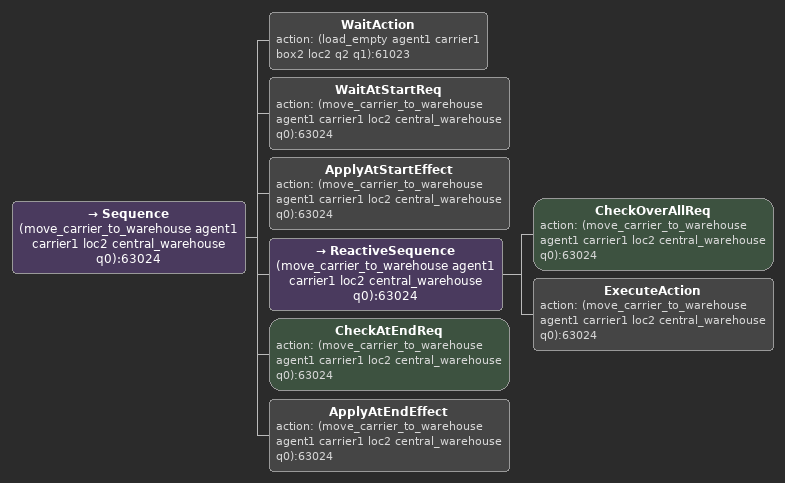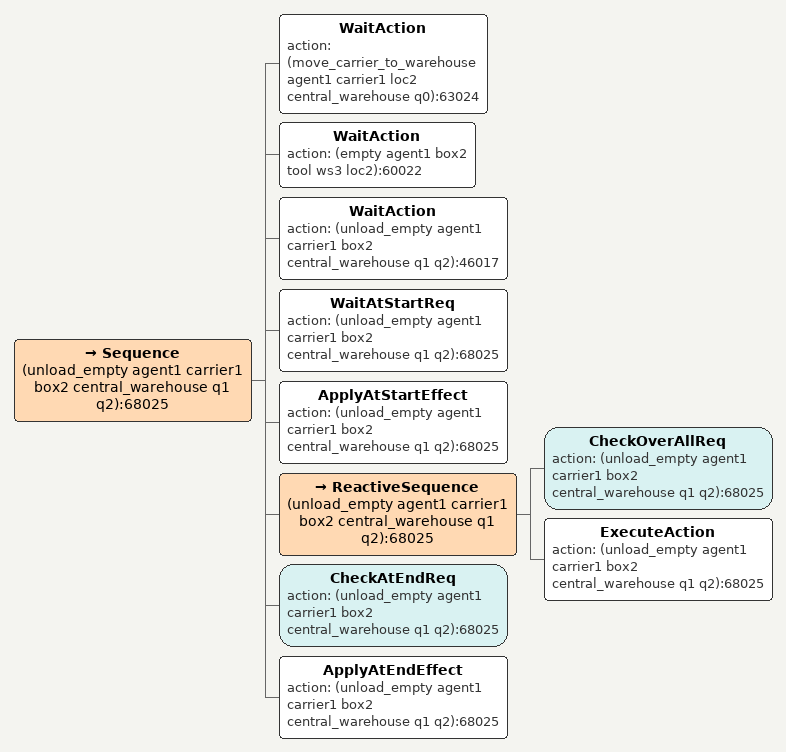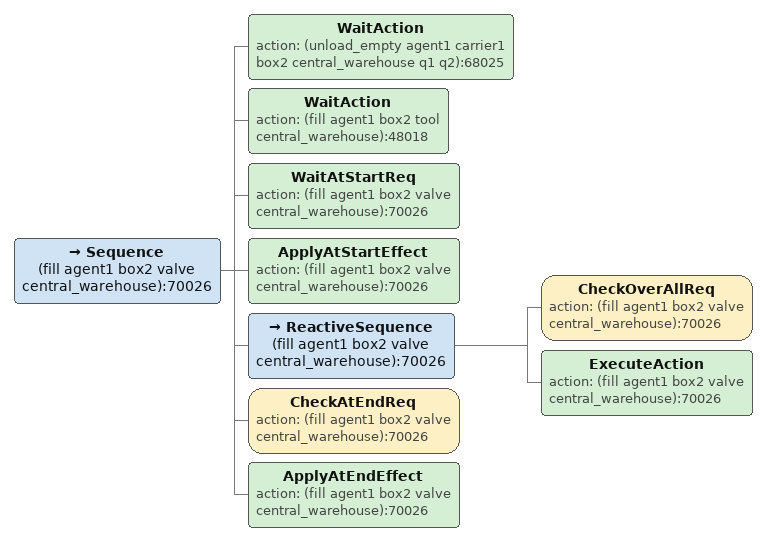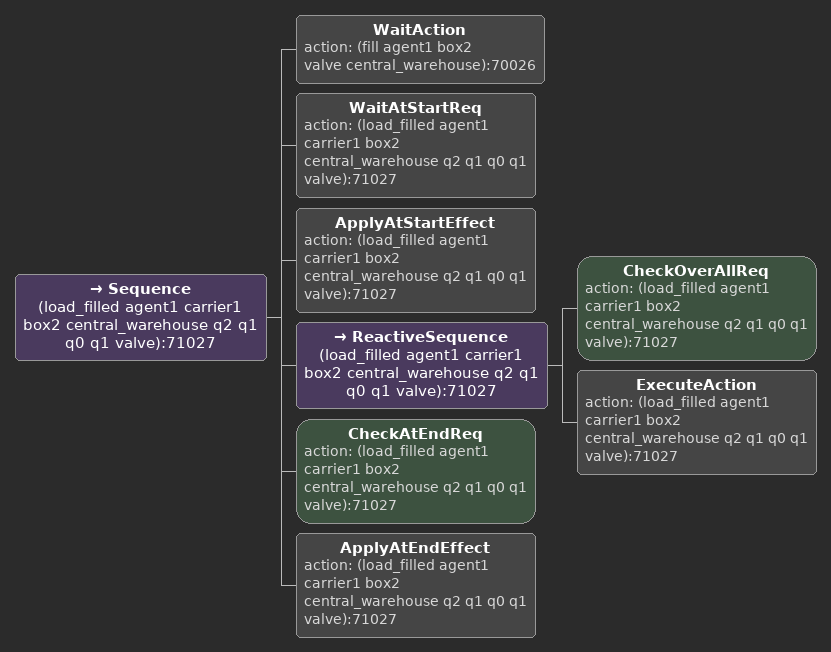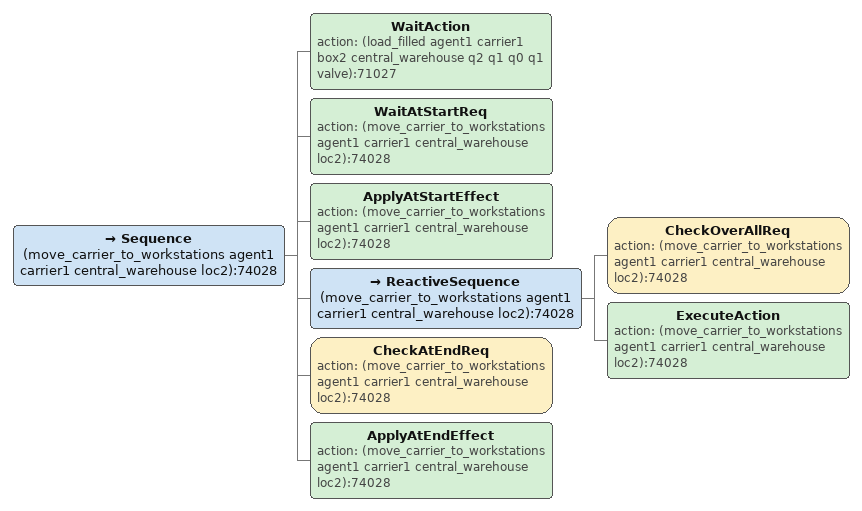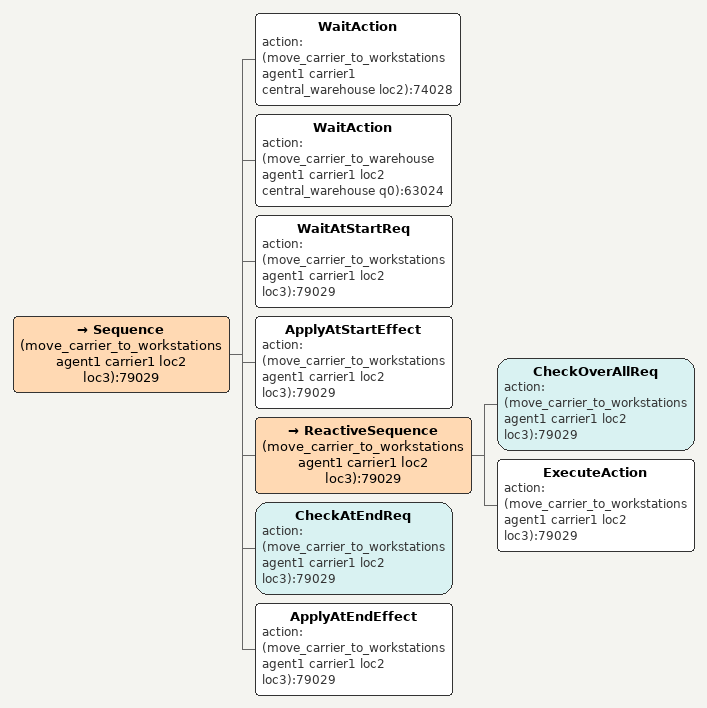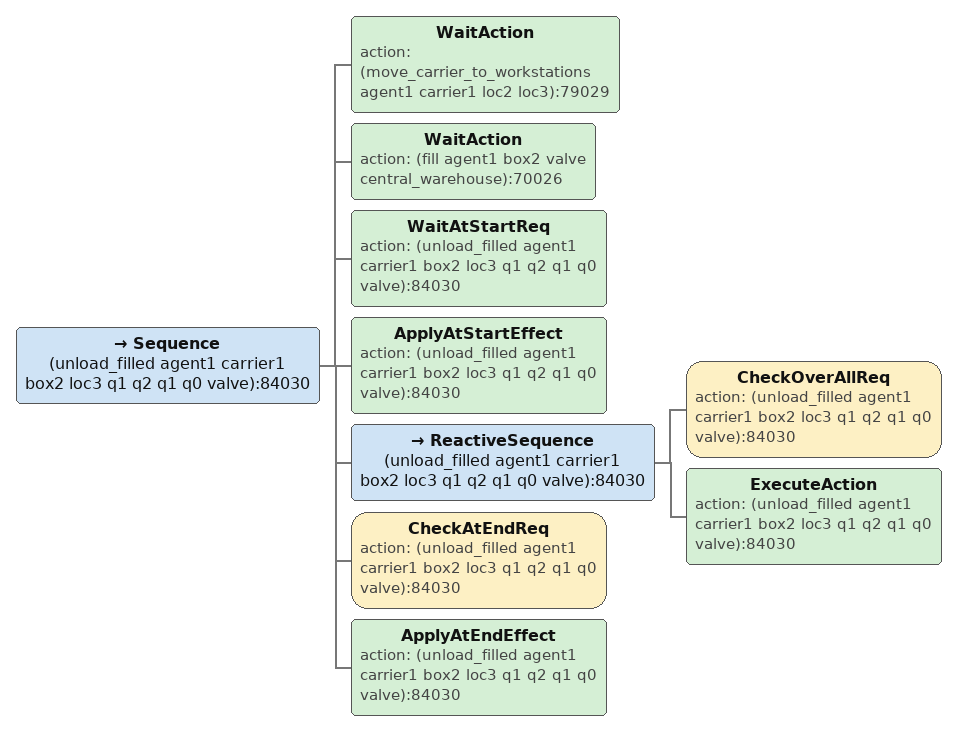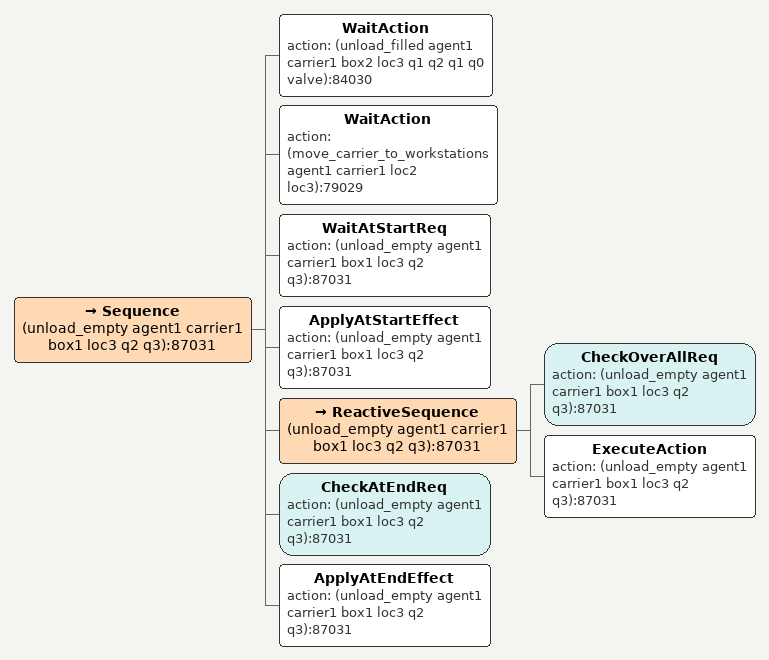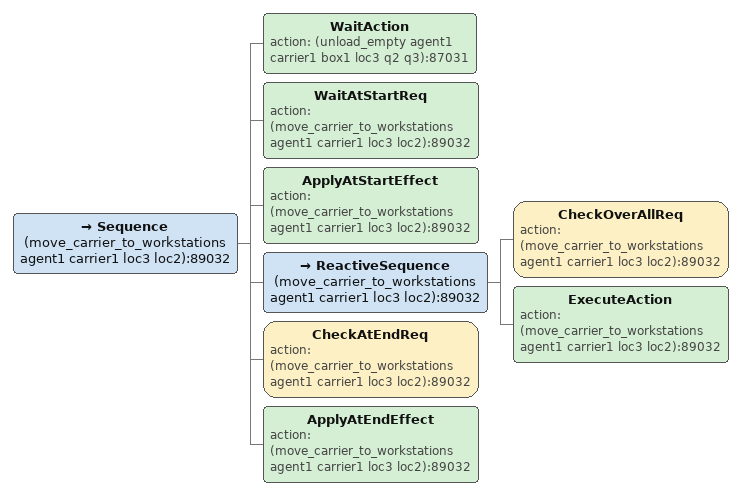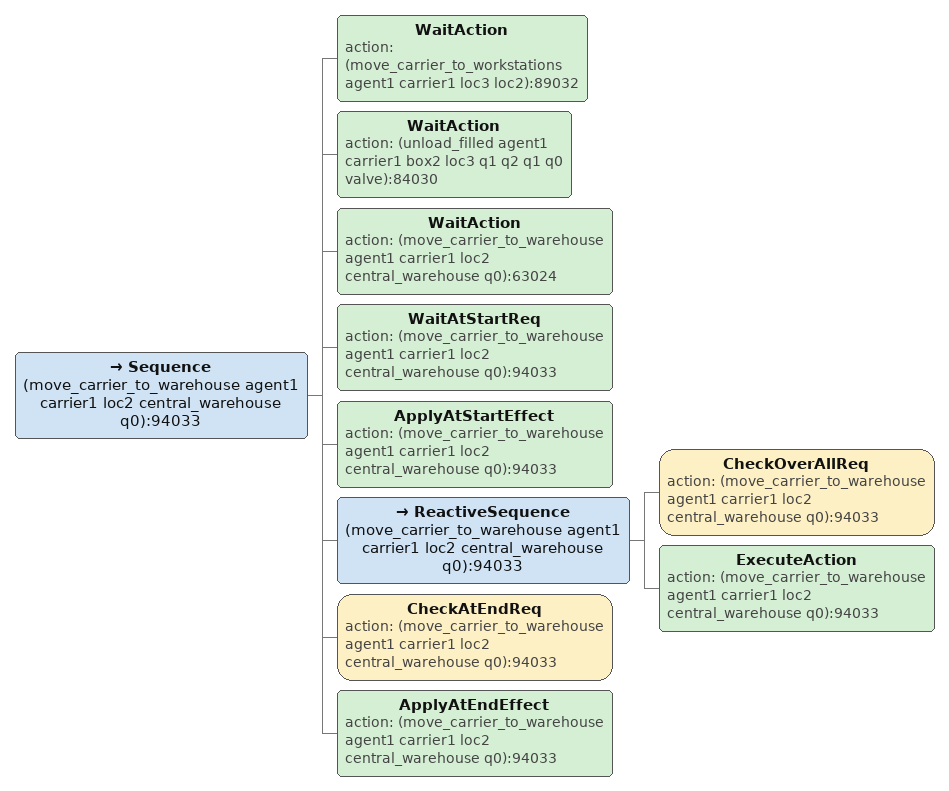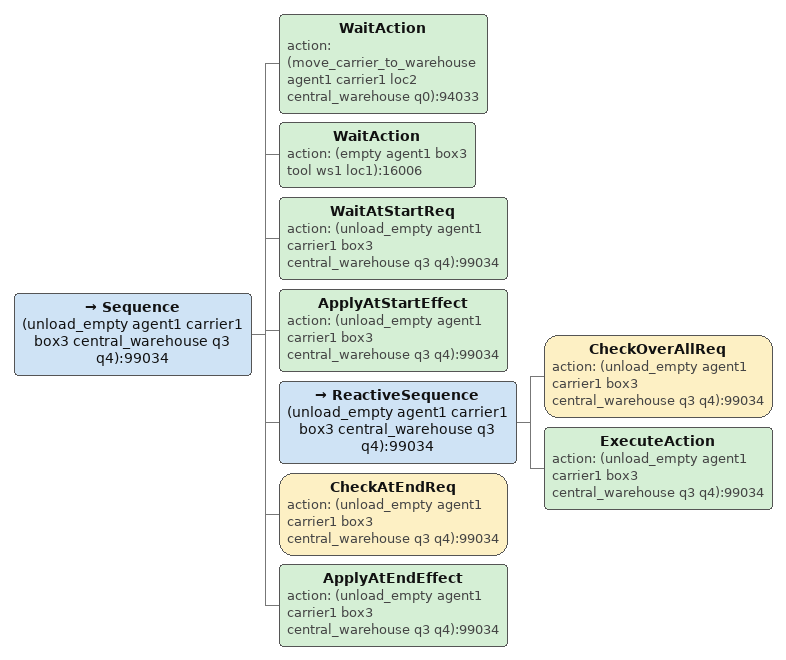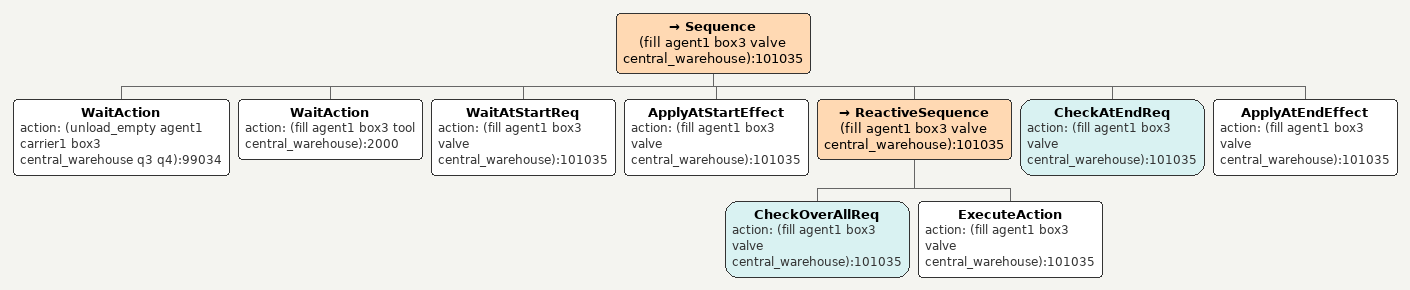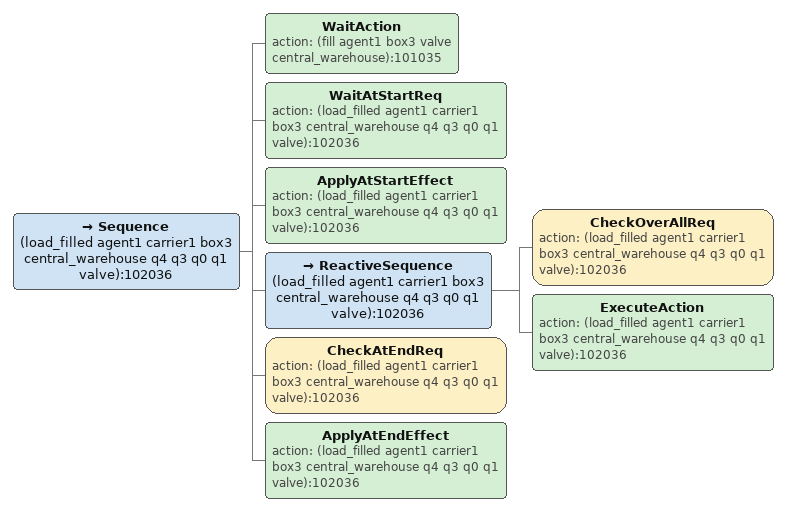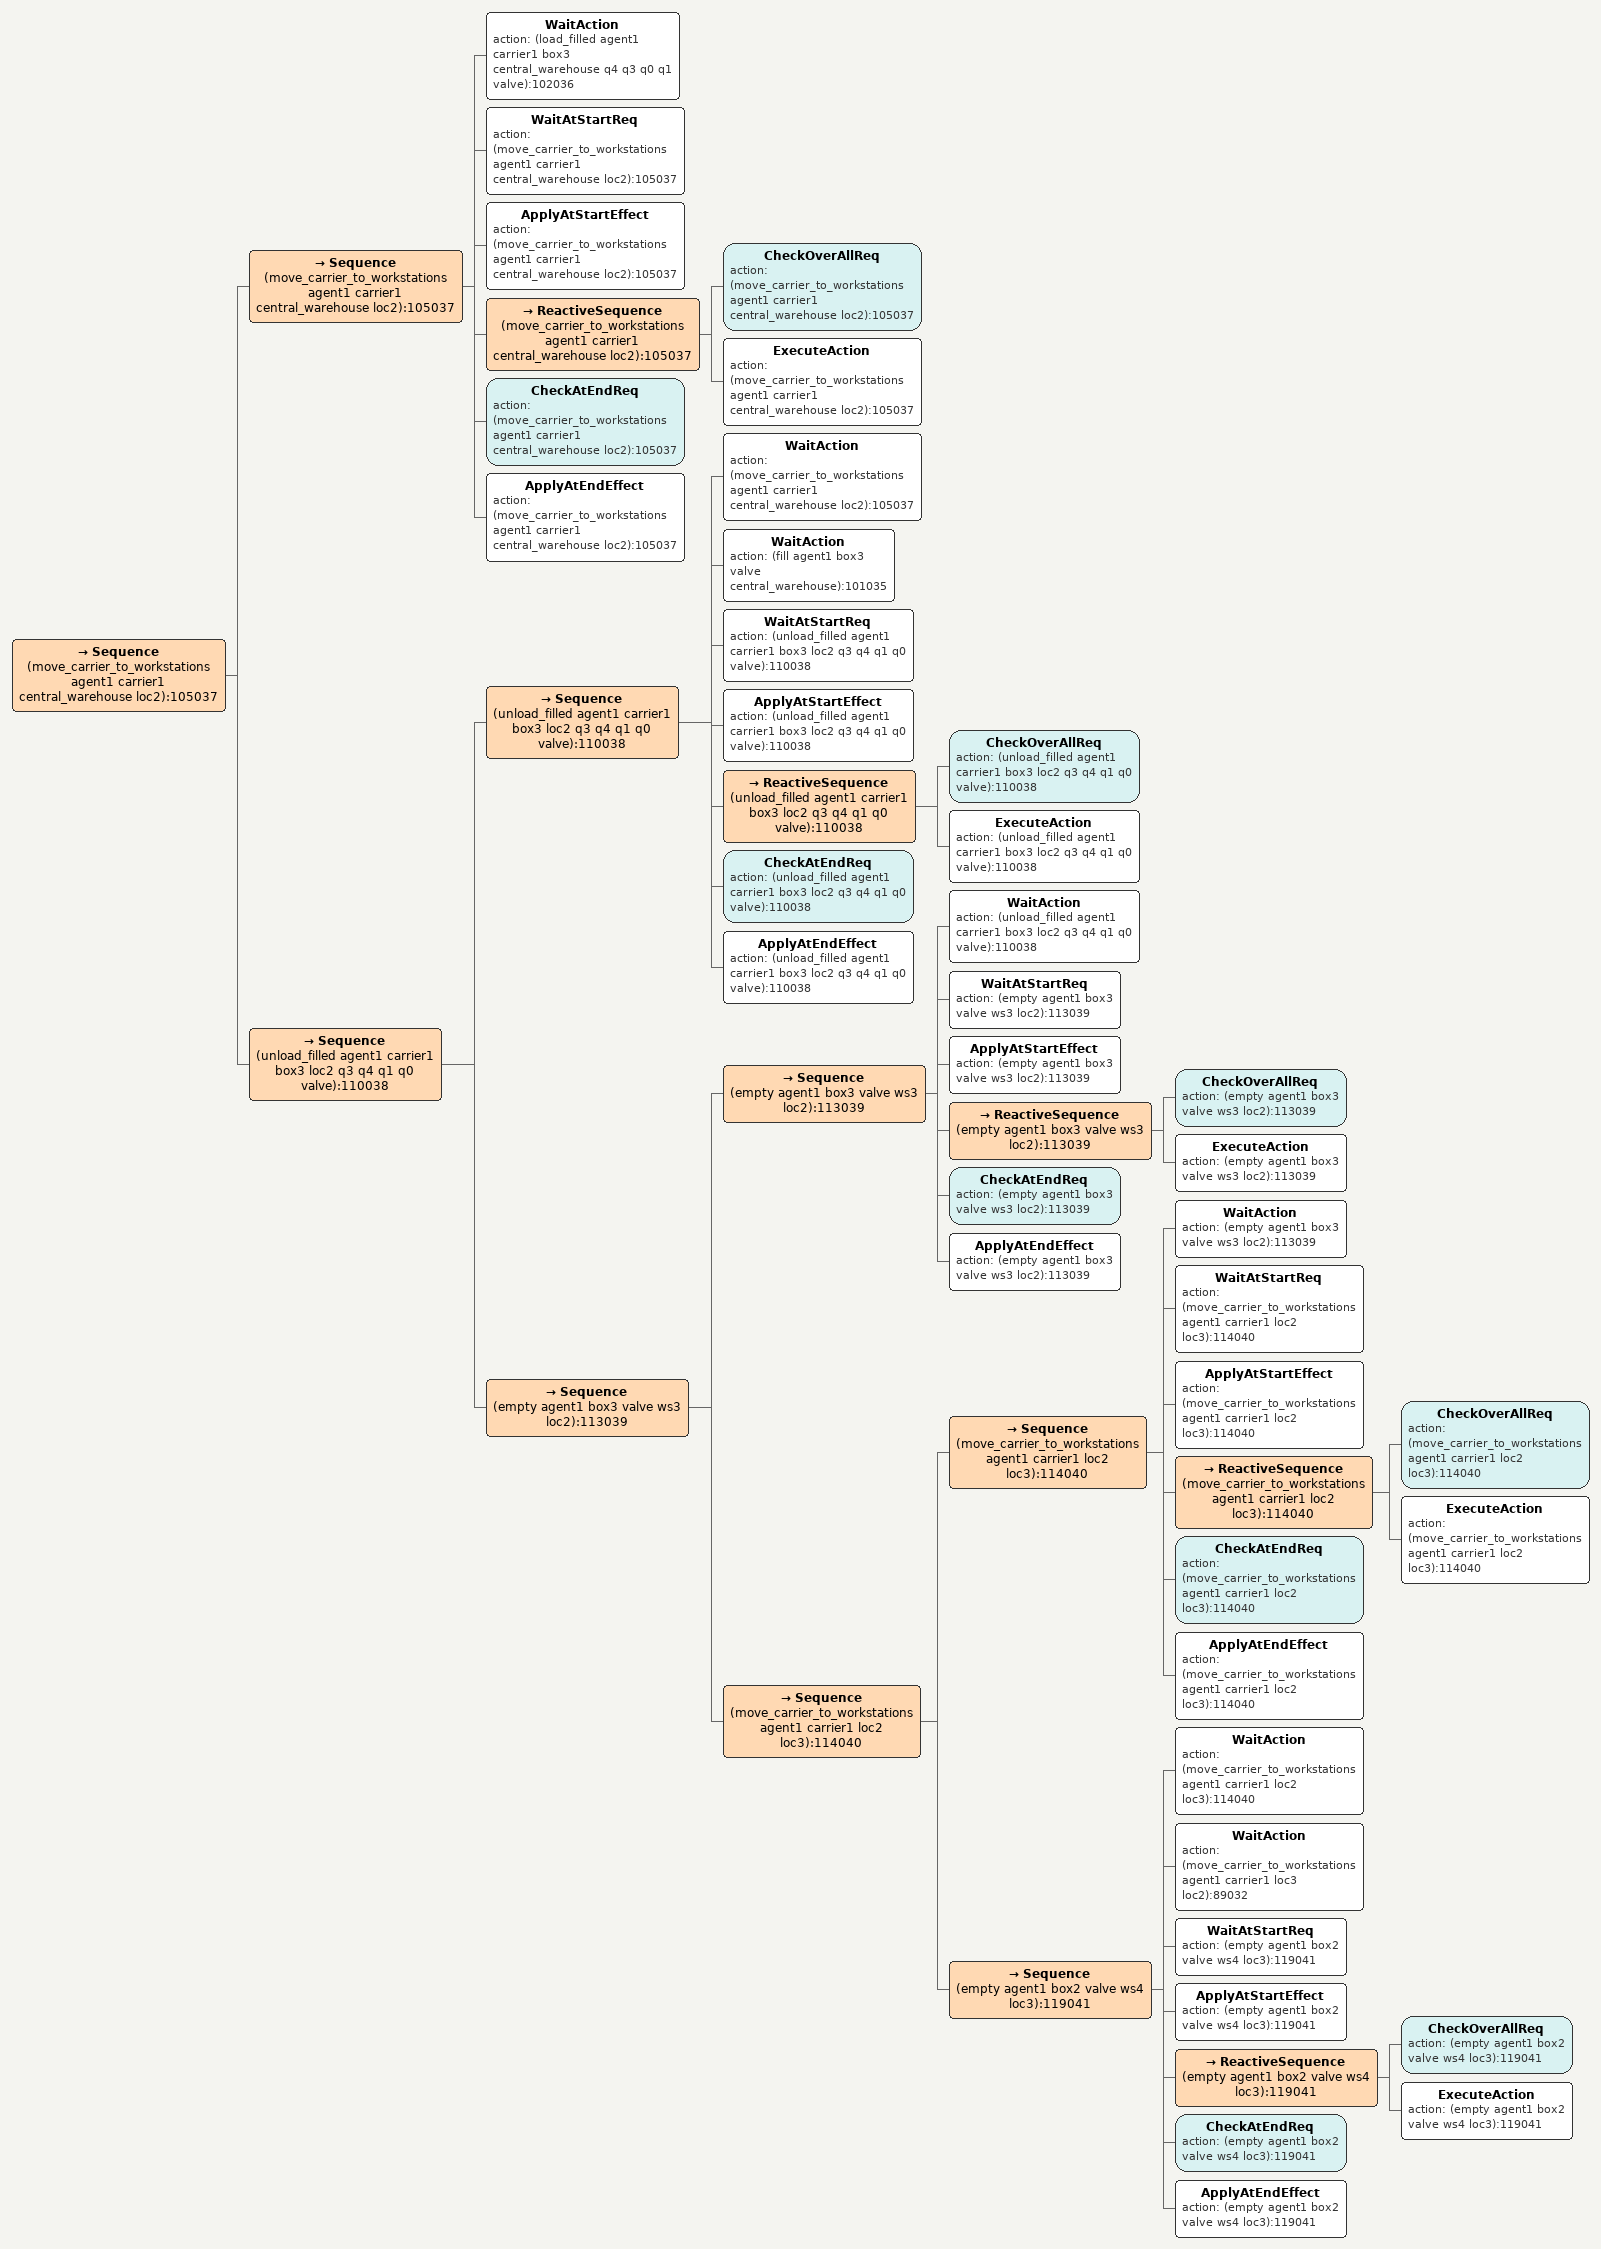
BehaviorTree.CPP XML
<Sequence name="(move_carrier_to_warehouse agent1 carrier1 loc2 central_warehouse q0):63024">
  <WaitAction action="(load_empty agent1 carrier1 box2 loc2 q2 q1):61023"/>
  <WaitAtStartReq action="(move_carrier_to_warehouse agent1 carrier1 loc2 central_warehouse q0):63024"/>
  <ApplyAtStartEffect action="(move_carrier_to_warehouse agent1 carrier1 loc2 central_warehouse q0):63024"/>
  <ReactiveSequence name="(move_carrier_to_warehouse agent1 carrier1 loc2 central_warehouse q0):63024">
    <CheckOverAllReq action="(move_carrier_to_warehouse agent1 carrier1 loc2 central_warehouse q0):63024"/>
    <ExecuteAction action="(move_carrier_to_warehouse agent1 carrier1 loc2 central_warehouse q0):63024"/>
  </ReactiveSequence>
  <CheckAtEndReq action="(move_carrier_to_warehouse agent1 carrier1 loc2 central_warehouse q0):63024"/>
  <ApplyAtEndEffect action="(move_carrier_to_warehouse agent1 carrier1 loc2 central_warehouse q0):63024"/>
</Sequence>

<Sequence name="(unload_empty agent1 carrier1 box2 central_warehouse q1 q2):68025">
  <WaitAction action="(move_carrier_to_warehouse agent1 carrier1 loc2 central_warehouse q0):63024"/>
  <WaitAction action="(empty agent1 box2 tool ws3 loc2):60022"/>
  <WaitAction action="(unload_empty agent1 carrier1 box2 central_warehouse q1 q2):46017"/>
  <WaitAtStartReq action="(unload_empty agent1 carrier1 box2 central_warehouse q1 q2):68025"/>
  <ApplyAtStartEffect action="(unload_empty agent1 carrier1 box2 central_warehouse q1 q2):68025"/>
  <ReactiveSequence name="(unload_empty agent1 carrier1 box2 central_warehouse q1 q2):68025">
    <CheckOverAllReq action="(unload_empty agent1 carrier1 box2 central_warehouse q1 q2):68025"/>
    <ExecuteAction action="(unload_empty agent1 carrier1 box2 central_warehouse q1 q2):68025"/>
  </ReactiveSequence>
  <CheckAtEndReq action="(unload_empty agent1 carrier1 box2 central_warehouse q1 q2):68025"/>
  <ApplyAtEndEffect action="(unload_empty agent1 carrier1 box2 central_warehouse q1 q2):68025"/>
</Sequence>

<Sequence name="(fill agent1 box2 valve central_warehouse):70026">
  <WaitAction action="(unload_empty agent1 carrier1 box2 central_warehouse q1 q2):68025"/>
  <WaitAction action="(fill agent1 box2 tool central_warehouse):48018"/>
  <WaitAtStartReq action="(fill agent1 box2 valve central_warehouse):70026"/>
  <ApplyAtStartEffect action="(fill agent1 box2 valve central_warehouse):70026"/>
  <ReactiveSequence name="(fill agent1 box2 valve central_warehouse):70026">
    <CheckOverAllReq action="(fill agent1 box2 valve central_warehouse):70026"/>
    <ExecuteAction action="(fill agent1 box2 valve central_warehouse):70026"/>
  </ReactiveSequence>
  <CheckAtEndReq action="(fill agent1 box2 valve central_warehouse):70026"/>
  <ApplyAtEndEffect action="(fill agent1 box2 valve central_warehouse):70026"/>
</Sequence>

<Sequence name="(load_filled agent1 carrier1 box2 central_warehouse q2 q1 q0 q1 valve):71027">
  <WaitAction action="(fill agent1 box2 valve central_warehouse):70026"/>
  <WaitAtStartReq action="(load_filled agent1 carrier1 box2 central_warehouse q2 q1 q0 q1 valve):71027"/>
  <ApplyAtStartEffect action="(load_filled agent1 carrier1 box2 central_warehouse q2 q1 q0 q1 valve):71027"/>
  <ReactiveSequence name="(load_filled agent1 carrier1 box2 central_warehouse q2 q1 q0 q1 valve):71027">
    <CheckOverAllReq action="(load_filled agent1 carrier1 box2 central_warehouse q2 q1 q0 q1 valve):71027"/>
    <ExecuteAction action="(load_filled agent1 carrier1 box2 central_warehouse q2 q1 q0 q1 valve):71027"/>
  </ReactiveSequence>
  <CheckAtEndReq action="(load_filled agent1 carrier1 box2 central_warehouse q2 q1 q0 q1 valve):71027"/>
  <ApplyAtEndEffect action="(load_filled agent1 carrier1 box2 central_warehouse q2 q1 q0 q1 valve):71027"/>
</Sequence>

<Sequence name="(move_carrier_to_workstations agent1 carrier1 central_warehouse loc2):74028">
  <WaitAction action="(load_filled agent1 carrier1 box2 central_warehouse q2 q1 q0 q1 valve):71027"/>
  <WaitAtStartReq action="(move_carrier_to_workstations agent1 carrier1 central_warehouse loc2):74028"/>
  <ApplyAtStartEffect action="(move_carrier_to_workstations agent1 carrier1 central_warehouse loc2):74028"/>
  <ReactiveSequence name="(move_carrier_to_workstations agent1 carrier1 central_warehouse loc2):74028">
    <CheckOverAllReq action="(move_carrier_to_workstations agent1 carrier1 central_warehouse loc2):74028"/>
    <ExecuteAction action="(move_carrier_to_workstations agent1 carrier1 central_warehouse loc2):74028"/>
  </ReactiveSequence>
  <CheckAtEndReq action="(move_carrier_to_workstations agent1 carrier1 central_warehouse loc2):74028"/>
  <ApplyAtEndEffect action="(move_carrier_to_workstations agent1 carrier1 central_warehouse loc2):74028"/>
</Sequence>

<Sequence name="(move_carrier_to_workstations agent1 carrier1 loc2 loc3):79029">
  <WaitAction action="(move_carrier_to_workstations agent1 carrier1 central_warehouse loc2):74028"/>
  <WaitAction action="(move_carrier_to_warehouse agent1 carrier1 loc2 central_warehouse q0):63024"/>
  <WaitAtStartReq action="(move_carrier_to_workstations agent1 carrier1 loc2 loc3):79029"/>
  <ApplyAtStartEffect action="(move_carrier_to_workstations agent1 carrier1 loc2 loc3):79029"/>
  <ReactiveSequence name="(move_carrier_to_workstations agent1 carrier1 loc2 loc3):79029">
    <CheckOverAllReq action="(move_carrier_to_workstations agent1 carrier1 loc2 loc3):79029"/>
    <ExecuteAction action="(move_carrier_to_workstations agent1 carrier1 loc2 loc3):79029"/>
  </ReactiveSequence>
  <CheckAtEndReq action="(move_carrier_to_workstations agent1 carrier1 loc2 loc3):79029"/>
  <ApplyAtEndEffect action="(move_carrier_to_workstations agent1 carrier1 loc2 loc3):79029"/>
</Sequence>

<Sequence name="(unload_filled agent1 carrier1 box2 loc3 q1 q2 q1 q0 valve):84030">
  <WaitAction action="(move_carrier_to_workstations agent1 carrier1 loc2 loc3):79029"/>
  <WaitAction action="(fill agent1 box2 valve central_warehouse):70026"/>
  <WaitAtStartReq action="(unload_filled agent1 carrier1 box2 loc3 q1 q2 q1 q0 valve):84030"/>
  <ApplyAtStartEffect action="(unload_filled agent1 carrier1 box2 loc3 q1 q2 q1 q0 valve):84030"/>
  <ReactiveSequence name="(unload_filled agent1 carrier1 box2 loc3 q1 q2 q1 q0 valve):84030">
    <CheckOverAllReq action="(unload_filled agent1 carrier1 box2 loc3 q1 q2 q1 q0 valve):84030"/>
    <ExecuteAction action="(unload_filled agent1 carrier1 box2 loc3 q1 q2 q1 q0 valve):84030"/>
  </ReactiveSequence>
  <CheckAtEndReq action="(unload_filled agent1 carrier1 box2 loc3 q1 q2 q1 q0 valve):84030"/>
  <ApplyAtEndEffect action="(unload_filled agent1 carrier1 box2 loc3 q1 q2 q1 q0 valve):84030"/>
</Sequence>

<Sequence name="(unload_empty agent1 carrier1 box1 loc3 q2 q3):87031">
  <WaitAction action="(unload_filled agent1 carrier1 box2 loc3 q1 q2 q1 q0 valve):84030"/>
  <WaitAction action="(move_carrier_to_workstations agent1 carrier1 loc2 loc3):79029"/>
  <WaitAtStartReq action="(unload_empty agent1 carrier1 box1 loc3 q2 q3):87031"/>
  <ApplyAtStartEffect action="(unload_empty agent1 carrier1 box1 loc3 q2 q3):87031"/>
  <ReactiveSequence name="(unload_empty agent1 carrier1 box1 loc3 q2 q3):87031">
    <CheckOverAllReq action="(unload_empty agent1 carrier1 box1 loc3 q2 q3):87031"/>
    <ExecuteAction action="(unload_empty agent1 carrier1 box1 loc3 q2 q3):87031"/>
  </ReactiveSequence>
  <CheckAtEndReq action="(unload_empty agent1 carrier1 box1 loc3 q2 q3):87031"/>
  <ApplyAtEndEffect action="(unload_empty agent1 carrier1 box1 loc3 q2 q3):87031"/>
</Sequence>

<Sequence name="(move_carrier_to_workstations agent1 carrier1 loc3 loc2):89032">
  <WaitAction action="(unload_empty agent1 carrier1 box1 loc3 q2 q3):87031"/>
  <WaitAtStartReq action="(move_carrier_to_workstations agent1 carrier1 loc3 loc2):89032"/>
  <ApplyAtStartEffect action="(move_carrier_to_workstations agent1 carrier1 loc3 loc2):89032"/>
  <ReactiveSequence name="(move_carrier_to_workstations agent1 carrier1 loc3 loc2):89032">
    <CheckOverAllReq action="(move_carrier_to_workstations agent1 carrier1 loc3 loc2):89032"/>
    <ExecuteAction action="(move_carrier_to_workstations agent1 carrier1 loc3 loc2):89032"/>
  </ReactiveSequence>
  <CheckAtEndReq action="(move_carrier_to_workstations agent1 carrier1 loc3 loc2):89032"/>
  <ApplyAtEndEffect action="(move_carrier_to_workstations agent1 carrier1 loc3 loc2):89032"/>
</Sequence>

<Sequence name="(move_carrier_to_warehouse agent1 carrier1 loc2 central_warehouse q0):94033">
  <WaitAction action="(move_carrier_to_workstations agent1 carrier1 loc3 loc2):89032"/>
  <WaitAction action="(unload_filled agent1 carrier1 box2 loc3 q1 q2 q1 q0 valve):84030"/>
  <WaitAction action="(move_carrier_to_warehouse agent1 carrier1 loc2 central_warehouse q0):63024"/>
  <WaitAtStartReq action="(move_carrier_to_warehouse agent1 carrier1 loc2 central_warehouse q0):94033"/>
  <ApplyAtStartEffect action="(move_carrier_to_warehouse agent1 carrier1 loc2 central_warehouse q0):94033"/>
  <ReactiveSequence name="(move_carrier_to_warehouse agent1 carrier1 loc2 central_warehouse q0):94033">
    <CheckOverAllReq action="(move_carrier_to_warehouse agent1 carrier1 loc2 central_warehouse q0):94033"/>
    <ExecuteAction action="(move_carrier_to_warehouse agent1 carrier1 loc2 central_warehouse q0):94033"/>
  </ReactiveSequence>
  <CheckAtEndReq action="(move_carrier_to_warehouse agent1 carrier1 loc2 central_warehouse q0):94033"/>
  <ApplyAtEndEffect action="(move_carrier_to_warehouse agent1 carrier1 loc2 central_warehouse q0):94033"/>
</Sequence>

<Sequence name="(unload_empty agent1 carrier1 box3 central_warehouse q3 q4):99034">
  <WaitAction action="(move_carrier_to_warehouse agent1 carrier1 loc2 central_warehouse q0):94033"/>
  <WaitAction action="(empty agent1 box3 tool ws1 loc1):16006"/>
  <WaitAtStartReq action="(unload_empty agent1 carrier1 box3 central_warehouse q3 q4):99034"/>
  <ApplyAtStartEffect action="(unload_empty agent1 carrier1 box3 central_warehouse q3 q4):99034"/>
  <ReactiveSequence name="(unload_empty agent1 carrier1 box3 central_warehouse q3 q4):99034">
    <CheckOverAllReq action="(unload_empty agent1 carrier1 box3 central_warehouse q3 q4):99034"/>
    <ExecuteAction action="(unload_empty agent1 carrier1 box3 central_warehouse q3 q4):99034"/>
  </ReactiveSequence>
  <CheckAtEndReq action="(unload_empty agent1 carrier1 box3 central_warehouse q3 q4):99034"/>
  <ApplyAtEndEffect action="(unload_empty agent1 carrier1 box3 central_warehouse q3 q4):99034"/>
</Sequence>

<Sequence name="(fill agent1 box3 valve central_warehouse):101035">
  <WaitAction action="(unload_empty agent1 carrier1 box3 central_warehouse q3 q4):99034"/>
  <WaitAction action="(fill agent1 box3 tool central_warehouse):2000"/>
  <WaitAtStartReq action="(fill agent1 box3 valve central_warehouse):101035"/>
  <ApplyAtStartEffect action="(fill agent1 box3 valve central_warehouse):101035"/>
  <ReactiveSequence name="(fill agent1 box3 valve central_warehouse):101035">
    <CheckOverAllReq action="(fill agent1 box3 valve central_warehouse):101035"/>
    <ExecuteAction action="(fill agent1 box3 valve central_warehouse):101035"/>
  </ReactiveSequence>
  <CheckAtEndReq action="(fill agent1 box3 valve central_warehouse):101035"/>
  <ApplyAtEndEffect action="(fill agent1 box3 valve central_warehouse):101035"/>
</Sequence>

<Sequence name="(load_filled agent1 carrier1 box3 central_warehouse q4 q3 q0 q1 valve):102036">
  <WaitAction action="(fill agent1 box3 valve central_warehouse):101035"/>
  <WaitAtStartReq action="(load_filled agent1 carrier1 box3 central_warehouse q4 q3 q0 q1 valve):102036"/>
  <ApplyAtStartEffect action="(load_filled agent1 carrier1 box3 central_warehouse q4 q3 q0 q1 valve):102036"/>
  <ReactiveSequence name="(load_filled agent1 carrier1 box3 central_warehouse q4 q3 q0 q1 valve):102036">
    <CheckOverAllReq action="(load_filled agent1 carrier1 box3 central_warehouse q4 q3 q0 q1 valve):102036"/>
    <ExecuteAction action="(load_filled agent1 carrier1 box3 central_warehouse q4 q3 q0 q1 valve):102036"/>
  </ReactiveSequence>
  <CheckAtEndReq action="(load_filled agent1 carrier1 box3 central_warehouse q4 q3 q0 q1 valve):102036"/>
  <ApplyAtEndEffect action="(load_filled agent1 carrier1 box3 central_warehouse q4 q3 q0 q1 valve):102036"/>
</Sequence>

<Sequence name="(move_carrier_to_workstations agent1 carrier1 central_warehouse loc2):105037">
  <Sequence name="(move_carrier_to_workstations agent1 carrier1 central_warehouse loc2):105037">
    <WaitAction action="(load_filled agent1 carrier1 box3 central_warehouse q4 q3 q0 q1 valve):102036"/>
    <WaitAtStartReq action="(move_carrier_to_workstations agent1 carrier1 central_warehouse loc2):105037"/>
    <ApplyAtStartEffect action="(move_carrier_to_workstations agent1 carrier1 central_warehouse loc2):105037"/>
    <ReactiveSequence name="(move_carrier_to_workstations agent1 carrier1 central_warehouse loc2):105037">
      <CheckOverAllReq action="(move_carrier_to_workstations agent1 carrier1 central_warehouse loc2):105037"/>
      <ExecuteAction action="(move_carrier_to_workstations agent1 carrier1 central_warehouse loc2):105037"/>
    </ReactiveSequence>
    <CheckAtEndReq action="(move_carrier_to_workstations agent1 carrier1 central_warehouse loc2):105037"/>
    <ApplyAtEndEffect action="(move_carrier_to_workstations agent1 carrier1 central_warehouse loc2):105037"/>
  </Sequence>
  <Sequence name="(unload_filled agent1 carrier1 box3 loc2 q3 q4 q1 q0 valve):110038">
    <Sequence name="(unload_filled agent1 carrier1 box3 loc2 q3 q4 q1 q0 valve):110038">
      <WaitAction action="(move_carrier_to_workstations agent1 carrier1 central_warehouse loc2):105037"/>
      <WaitAction action="(fill agent1 box3 valve central_warehouse):101035"/>
      <WaitAtStartReq action="(unload_filled agent1 carrier1 box3 loc2 q3 q4 q1 q0 valve):110038"/>
      <ApplyAtStartEffect action="(unload_filled agent1 carrier1 box3 loc2 q3 q4 q1 q0 valve):110038"/>
      <ReactiveSequence name="(unload_filled agent1 carrier1 box3 loc2 q3 q4 q1 q0 valve):110038">
        <CheckOverAllReq action="(unload_filled agent1 carrier1 box3 loc2 q3 q4 q1 q0 valve):110038"/>
        <ExecuteAction action="(unload_filled agent1 carrier1 box3 loc2 q3 q4 q1 q0 valve):110038"/>
      </ReactiveSequence>
      <CheckAtEndReq action="(unload_filled agent1 carrier1 box3 loc2 q3 q4 q1 q0 valve):110038"/>
      <ApplyAtEndEffect action="(unload_filled agent1 carrier1 box3 loc2 q3 q4 q1 q0 valve):110038"/>
    </Sequence>
    <Sequence name="(empty agent1 box3 valve ws3 loc2):113039">
      <Sequence name="(empty agent1 box3 valve ws3 loc2):113039">
        <WaitAction action="(unload_filled agent1 carrier1 box3 loc2 q3 q4 q1 q0 valve):110038"/>
        <WaitAtStartReq action="(empty agent1 box3 valve ws3 loc2):113039"/>
        <ApplyAtStartEffect action="(empty agent1 box3 valve ws3 loc2):113039"/>
        <ReactiveSequence name="(empty agent1 box3 valve ws3 loc2):113039">
          <CheckOverAllReq action="(empty agent1 box3 valve ws3 loc2):113039"/>
          <ExecuteAction action="(empty agent1 box3 valve ws3 loc2):113039"/>
        </ReactiveSequence>
        <CheckAtEndReq action="(empty agent1 box3 valve ws3 loc2):113039"/>
        <ApplyAtEndEffect action="(empty agent1 box3 valve ws3 loc2):113039"/>
      </Sequence>
      <Sequence name="(move_carrier_to_workstations agent1 carrier1 loc2 loc3):114040">
        <Sequence name="(move_carrier_to_workstations agent1 carrier1 loc2 loc3):114040">
          <WaitAction action="(empty agent1 box3 valve ws3 loc2):113039"/>
          <WaitAtStartReq action="(move_carrier_to_workstations agent1 carrier1 loc2 loc3):114040"/>
          <ApplyAtStartEffect action="(move_carrier_to_workstations agent1 carrier1 loc2 loc3):114040"/>
          <ReactiveSequence name="(move_carrier_to_workstations agent1 carrier1 loc2 loc3):114040">
            <CheckOverAllReq action="(move_carrier_to_workstations agent1 carrier1 loc2 loc3):114040"/>
            <ExecuteAction action="(move_carrier_to_workstations agent1 carrier1 loc2 loc3):114040"/>
          </ReactiveSequence>
          <CheckAtEndReq action="(move_carrier_to_workstations agent1 carrier1 loc2 loc3):114040"/>
          <ApplyAtEndEffect action="(move_carrier_to_workstations agent1 carrier1 loc2 loc3):114040"/>
        </Sequence>
        <Sequence name="(empty agent1 box2 valve ws4 loc3):119041">
          <WaitAction action="(move_carrier_to_workstations agent1 carrier1 loc2 loc3):114040"/>
          <WaitAction action="(move_carrier_to_workstations agent1 carrier1 loc3 loc2):89032"/>
          <WaitAtStartReq action="(empty agent1 box2 valve ws4 loc3):119041"/>
          <ApplyAtStartEffect action="(empty agent1 box2 valve ws4 loc3):119041"/>
          <ReactiveSequence name="(empty agent1 box2 valve ws4 loc3):119041">
            <CheckOverAllReq action="(empty agent1 box2 valve ws4 loc3):119041"/>
            <ExecuteAction action="(empty agent1 box2 valve ws4 loc3):119041"/>
          </ReactiveSequence>
          <CheckAtEndReq action="(empty agent1 box2 valve ws4 loc3):119041"/>
          <ApplyAtEndEffect action="(empty agent1 box2 valve ws4 loc3):119041"/>
        </Sequence>
      </Sequence>
    </Sequence>
  </Sequence>
</Sequence>
